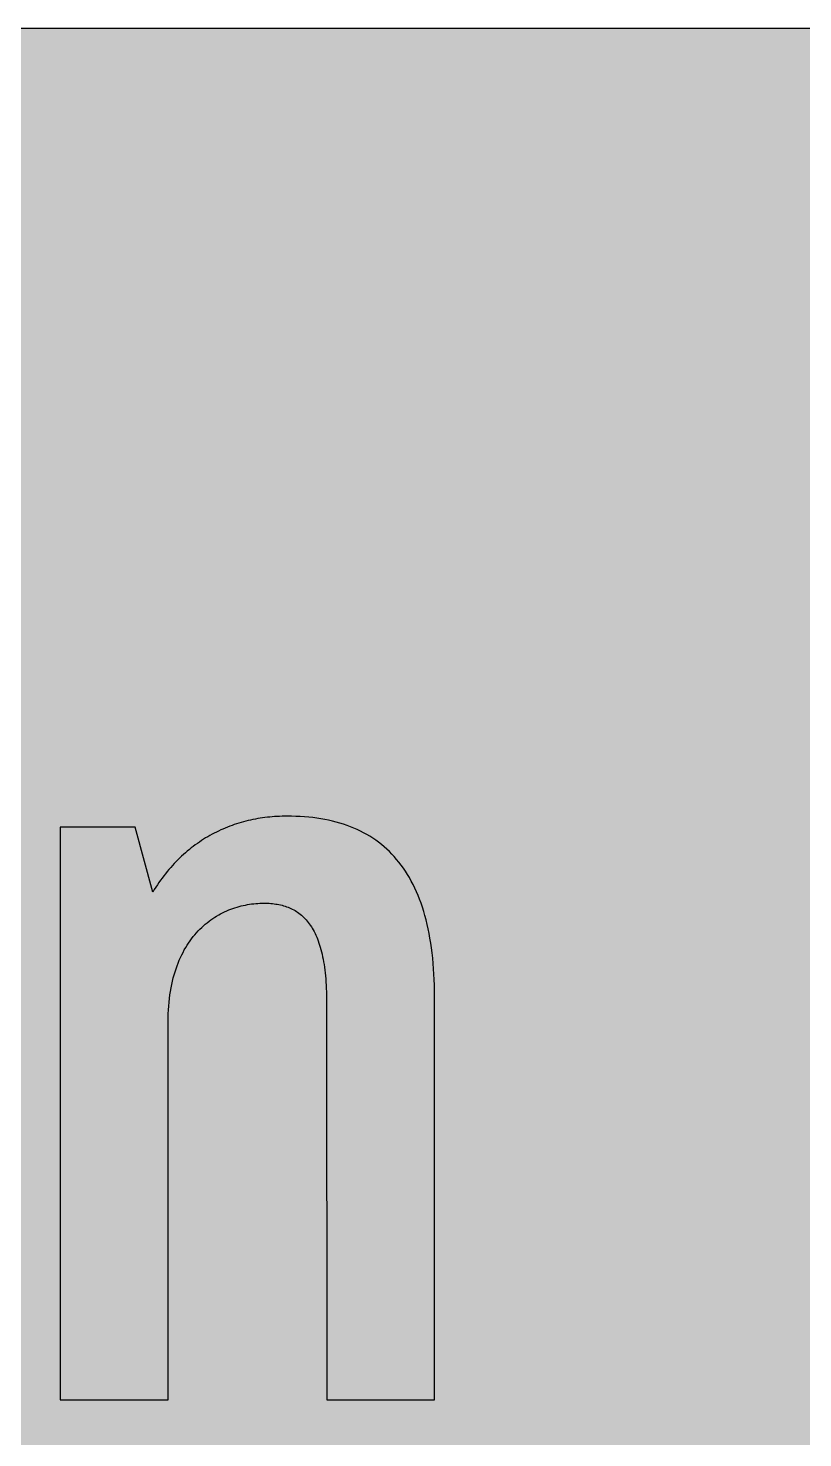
# Model space of a CAD drawing. Header units: millimetres. Extents: x 0 to 212, y 0 to 159.
# Drawn here: x 151.98 to 179.29, y 109.13 to 158.8 of the extents above; entities that cross this region are included whole.
import ezdxf

# ---------------------------------------------------------------- set-up
doc = ezdxf.new("R2010")
doc.units = ezdxf.units.MM

msp = doc.modelspace()

# ---------------------------------------------------------------- hatches: boundary and pattern name
for color, points in [(254, [(14.1633, 0.0536), (13.9878, 0.0533), (13.8125, 0.0559), (13.6373, 0.061), (13.462, 0.0686), (13.2893, 0.0787), (13.114, 0.0914), (12.9413, 0.1041), (12.7686, 0.1219), (12.5959, 0.1397), (12.4231, 0.16), (12.2504, 0.1829), (12.0777, 0.2057), (11.9075, 0.2337), (11.7373, 0.2616), (11.5672, 0.2921), (11.397, 0.3251), (11.2268, 0.3607), (11.0592, 0.3988), (10.8915, 0.4369), (10.7239, 0.4775), (10.5562, 0.5207), (10.3886, 0.5664), (10.2235, 0.6121), (10.0584, 0.6629), (9.8933, 0.7137), (9.7307, 0.7671), (9.5682, 0.8204), (9.4056, 0.8788), (9.2431, 0.9373), (9.083, 0.9982), (8.923, 1.0617), (8.763, 1.1252), (8.6055, 1.1938), (8.4455, 1.2624), (8.2906, 1.331), (8.1331, 1.4046), (7.9781, 1.4783), (7.8232, 1.5545), (7.6708, 1.6332), (7.5184, 1.7145), (7.366, 1.7958), (7.2161, 1.8796), (7.0663, 1.966), (6.919, 2.0523), (6.7716, 2.1438), (6.6243, 2.2352), (6.4795, 2.3266), (6.3348, 2.4232), (6.19, 2.5197), (6.0477, 2.6187), (5.908, 2.7178), (5.7683, 2.8194), (5.6286, 2.9235), (5.4915, 3.0302), (5.3543, 3.1369), (5.2197, 3.2461), (5.0851, 3.3579), (4.953, 3.4722), (4.8209, 3.5865), (4.6914, 3.7033), (4.5644, 3.8202), (4.4348, 3.9395), (4.3104, 4.0615), (4.1859, 4.1859), (4.0615, 4.3104), (3.9395, 4.4348), (3.8202, 4.5618), (3.7033, 4.6914), (3.5865, 4.8209), (3.4722, 4.953), (3.3579, 5.0851), (3.2487, 5.2197), (3.1369, 5.3543), (3.0302, 5.4915), (2.9235, 5.6286), (2.8194, 5.7683), (2.7178, 5.908), (2.6187, 6.0477), (2.5197, 6.19), (2.4232, 6.3348), (2.3266, 6.477), (2.2352, 6.6243), (2.1438, 6.7691), (2.0523, 6.919), (1.966, 7.0663), (1.8796, 7.2161), (1.7958, 7.366), (1.7145, 7.5184), (1.6332, 7.6708), (1.5545, 7.8232), (1.4783, 7.9781), (1.4046, 8.1331), (1.331, 8.2906), (1.2598, 8.4455), (1.1913, 8.603), (1.1252, 8.763), (1.0592, 8.923), (0.9982, 9.083), (0.9373, 9.2431), (0.8763, 9.4056), (0.8204, 9.5682), (0.7645, 9.7307), (0.7112, 9.8933), (0.6604, 10.0584), (0.6121, 10.2235), (0.5639, 10.3911), (0.5207, 10.5562), (0.4775, 10.7239), (0.4343, 10.8915), (0.3962, 11.0592), (0.3607, 11.2268), (0.3251, 11.397), (0.2921, 11.5672), (0.2616, 11.7373), (0.2311, 11.9075), (0.2057, 12.0802), (0.1803, 12.2504), (0.1575, 12.4231), (0.1372, 12.5959), (0.1194, 12.7686), (0.1041, 12.9413), (0.0889, 13.1166), (0.0787, 13.2893), (0.0686, 13.4645), (0.061, 13.6373), (0.0559, 13.8125), (0.0508, 13.9878), (0.0508, 14.163), (0.0522, 144.6925), (0.0508, 144.8664), (0.0559, 145.0416), (0.061, 145.2169), (0.0686, 145.3896), (0.0787, 145.5649), (0.0889, 145.7376), (0.1041, 145.9128), (0.1194, 146.0856), (0.1372, 146.2583), (0.1575, 146.431), (0.1803, 146.6037), (0.2057, 146.7739), (0.2311, 146.9466), (0.2616, 147.1168), (0.2921, 147.287), (0.3251, 147.4572), (0.3607, 147.6248), (0.3962, 147.795), (0.4343, 147.9626), (0.4775, 148.1303), (0.5207, 148.2979), (0.5639, 148.463), (0.6121, 148.6281), (0.6604, 148.7932), (0.7112, 148.9583), (0.7645, 149.1234), (0.8204, 149.286), (0.8763, 149.4485), (0.9373, 149.6111), (0.9982, 149.7711), (1.0592, 149.9311), (1.1252, 150.0911), (1.1913, 150.2486), (1.2598, 150.4061), (1.331, 150.5636), (1.4046, 150.7185), (1.4783, 150.876), (1.5545, 151.0284), (1.6332, 151.1833), (1.7145, 151.3357), (1.7958, 151.4856), (1.8796, 151.638), (1.966, 151.7879), (2.0523, 151.9352), (2.1438, 152.0825), (2.2352, 152.2298), (2.3266, 152.3746), (2.4232, 152.5194), (2.5197, 152.6616), (2.6187, 152.8039), (2.7178, 152.9461), (2.8194, 153.0858), (2.9235, 153.2255), (3.0302, 153.3627), (3.1369, 153.4973), (3.2487, 153.6344), (3.3579, 153.7665), (3.4722, 153.8986), (3.5865, 154.0307), (3.7033, 154.1602), (3.8202, 154.2898), (3.9395, 154.4168), (4.0615, 154.5438), (4.1859, 154.6682), (4.3104, 154.7901), (4.4348, 154.9121), (4.5644, 155.034), (4.6914, 155.1508), (4.8209, 155.2677), (4.953, 155.382), (5.0851, 155.4937), (5.2197, 155.6055), (5.3543, 155.7147), (5.4915, 155.8239), (5.6286, 155.9281), (5.7683, 156.0322), (5.908, 156.1338), (6.0477, 156.2354), (6.19, 156.3345), (6.3348, 156.431), (6.4795, 156.525), (6.6243, 156.6189), (6.7716, 156.7104), (6.919, 156.7993), (7.0663, 156.8882), (7.2161, 156.9745), (7.366, 157.0584), (7.5184, 157.1396), (7.6708, 157.2209), (7.8232, 157.2971), (7.9781, 157.3733), (8.1331, 157.4495), (8.2906, 157.5206), (8.4455, 157.5918), (8.6055, 157.6603), (8.763, 157.7289), (8.923, 157.7924), (9.083, 157.8559), (9.2431, 157.9169), (9.4056, 157.9753), (9.5682, 158.0337), (9.7307, 158.0871), (9.8933, 158.1404), (10.0584, 158.1912), (10.2235, 158.242), (10.3886, 158.2877), (10.5562, 158.3334), (10.7239, 158.3766), (10.8915, 158.4173), (11.0592, 158.4579), (11.2268, 158.4935), (11.397, 158.529), (11.5672, 158.562), (11.7373, 158.5925), (11.9075, 158.6205), (12.0777, 158.6484), (12.2504, 158.6713), (12.4231, 158.6941), (12.5959, 158.7144), (12.7686, 158.7322), (12.9413, 158.75), (13.114, 158.7627), (13.2893, 158.7754), (13.462, 158.7856), (13.6373, 158.7932), (13.8125, 158.7983), (13.9878, 158.8008), (14.163, 158.8033), (197.6078, 158.8036), (197.7822, 158.8008), (197.9574, 158.7983), (198.1327, 158.7932), (198.3054, 158.7856), (198.4807, 158.7754), (198.6534, 158.7627), (198.8287, 158.75), (199.0014, 158.7322), (199.1741, 158.7144), (199.3468, 158.6941), (199.5195, 158.6713), (199.6897, 158.6484), (199.8624, 158.6205), (200.0326, 158.5925), (200.2028, 158.562), (200.373, 158.529), (200.5432, 158.4935), (200.7108, 158.4579), (200.8784, 158.4173), (201.0461, 158.3766), (201.2137, 158.3334), (201.3788, 158.2877), (201.5465, 158.242), (201.7116, 158.1912), (201.8767, 158.1404), (202.0392, 158.0871), (202.2018, 158.0337), (202.3643, 157.9753), (202.5269, 157.9169), (202.6869, 157.8559), (202.8469, 157.7924), (203.007, 157.7289), (203.167, 157.6603), (203.3245, 157.5918), (203.4794, 157.5206), (203.6369, 157.4495), (203.7918, 157.3733), (203.9468, 157.2971), (204.0992, 157.2209), (204.2516, 157.1396), (204.404, 157.0584), (204.5538, 156.9745), (204.7037, 156.8882), (204.8535, 156.7993), (205.0009, 156.7104), (205.1456, 156.6189), (205.293, 156.525), (205.4352, 156.431), (205.58, 156.3345), (205.7222, 156.2354), (205.8619, 156.1338), (206.0016, 156.0322), (206.1413, 155.9281), (206.2785, 155.8239), (206.4156, 155.7147), (206.5503, 155.6055), (206.6849, 155.4937), (206.817, 155.382), (206.949, 155.2677), (207.0786, 155.1508), (207.2081, 155.034), (207.3351, 154.9121), (207.4596, 154.7901), (207.584, 154.6682), (207.7085, 154.5438), (207.8304, 154.4168), (207.9498, 154.2898), (208.0666, 154.1602), (208.1835, 154.0307), (208.2978, 153.8986), (208.4121, 153.7665), (208.5238, 153.6344), (208.6331, 153.4973), (208.7397, 153.3627), (208.8464, 153.2255), (208.9506, 153.0858), (209.0522, 152.9461), (209.1512, 152.8039), (209.2503, 152.6616), (209.3468, 152.5194), (209.4433, 152.3746), (209.5348, 152.2298), (209.6262, 152.0825), (209.7176, 151.9352), (209.804, 151.7879), (209.8904, 151.638), (209.9742, 151.4856), (210.0555, 151.3357), (210.1367, 151.1833), (210.2155, 151.0284), (210.2917, 150.876), (210.3653, 150.7185), (210.439, 150.5636), (210.5076, 150.4061), (210.5762, 150.2486), (210.6447, 150.0911), (210.7082, 149.9311), (210.7717, 149.7711), (210.8327, 149.6111), (210.8911, 149.4485), (210.9495, 149.286), (211.0029, 149.1234), (211.0562, 148.9583), (211.107, 148.7932), (211.1578, 148.6281), (211.2035, 148.463), (211.2493, 148.2979), (211.2924, 148.1303), (211.3331, 147.9626), (211.3712, 147.795), (211.4093, 147.6248), (211.4448, 147.4572), (211.4779, 147.287), (211.5083, 147.1168), (211.5363, 146.9466), (211.5642, 146.7739), (211.5871, 146.6037), (211.6099, 146.431), (211.6303, 146.2583), (211.648, 146.0856), (211.6658, 145.9128), (211.6785, 145.7376), (211.6912, 145.5649), (211.7014, 145.3896), (211.709, 145.2169), (211.7141, 145.0416), (211.7166, 144.8664), (211.7166, 144.6911), (211.7189, 14.1647), (211.7166, 13.9878), (211.7141, 13.8125), (211.709, 13.6373), (211.7014, 13.4645), (211.6912, 13.2893), (211.6785, 13.1166), (211.6658, 12.9413), (211.648, 12.7686), (211.6303, 12.5959), (211.6099, 12.4231), (211.5871, 12.2504), (211.5642, 12.0802), (211.5363, 11.9075), (211.5083, 11.7373), (211.4779, 11.5672), (211.4448, 11.397), (211.4093, 11.2268), (211.3712, 11.0592), (211.3331, 10.8915), (211.2924, 10.7239), (211.2493, 10.5562), (211.2035, 10.3911), (211.1578, 10.2235), (211.107, 10.0584), (211.0562, 9.8933), (211.0029, 9.7307), (210.9495, 9.5682), (210.8911, 9.4056), (210.8327, 9.2431), (210.7717, 9.083), (210.7082, 8.923), (210.6447, 8.763), (210.5762, 8.603), (210.5076, 8.4455), (210.439, 8.2906), (210.3653, 8.1331), (210.2917, 7.9781), (210.2155, 7.8232), (210.1367, 7.6708), (210.0555, 7.5184), (209.9742, 7.366), (209.8904, 7.2161), (209.804, 7.0663), (209.7176, 6.919), (209.6262, 6.7691), (209.5348, 6.6243), (209.4433, 6.477), (209.3468, 6.3348), (209.2503, 6.19), (209.1512, 6.0477), (209.0522, 5.908), (208.9506, 5.7683), (208.8464, 5.6286), (208.7397, 5.4915), (208.6331, 5.3543), (208.5238, 5.2197), (208.4121, 5.0851), (208.2978, 4.953), (208.1835, 4.8209), (208.0666, 4.6914), (207.9498, 4.5618), (207.8304, 4.4348), (207.7085, 4.3104), (207.584, 4.1859), (207.4596, 4.0615), (207.3351, 3.9395), (207.2081, 3.8202), (207.0786, 3.7033), (206.949, 3.5865), (206.817, 3.4722), (206.6849, 3.3579), (206.5503, 3.2461), (206.4156, 3.1369), (206.2785, 3.0302), (206.1413, 2.9235), (206.0016, 2.8194), (205.8619, 2.7178), (205.7222, 2.6187), (205.58, 2.5197), (205.4352, 2.4232), (205.293, 2.3266), (205.1456, 2.2352), (205.0009, 2.1438), (204.8535, 2.0523), (204.7037, 1.966), (204.5538, 1.8796), (204.404, 1.7958), (204.2516, 1.7145), (204.0992, 1.6332), (203.9468, 1.5545), (203.7918, 1.4783), (203.6369, 1.4046), (203.4794, 1.331), (203.3245, 1.2624), (203.167, 1.1938), (203.007, 1.1252), (202.8469, 1.0617), (202.6869, 0.9982), (202.5269, 0.9373), (202.3643, 0.8788), (202.2018, 0.8204), (202.0392, 0.7671), (201.8767, 0.7137), (201.7116, 0.6629), (201.5465, 0.6121), (201.3788, 0.5664), (201.2137, 0.5207), (201.0461, 0.4775), (200.8784, 0.4369), (200.7108, 0.3988), (200.5432, 0.3607), (200.373, 0.3251), (200.2028, 0.2921), (200.0326, 0.2616), (199.8624, 0.2337), (199.6897, 0.2057), (199.5195, 0.1829), (199.3468, 0.16), (199.1741, 0.1397), (199.0014, 0.1219), (198.8287, 0.1041), (198.6534, 0.0914), (198.4807, 0.0787), (198.3054, 0.0686), (198.1327, 0.061), (197.9574, 0.0559), (197.7822, 0.0533), (197.6069, 0.0533)]), (59, [(166.3058, 110.4731), (166.3058, 124.6748), (166.304, 124.8791), (166.2989, 125.0798), (166.2938, 125.2804), (166.2836, 125.4735), (166.2709, 125.664), (166.2557, 125.8519), (166.2405, 126.0373), (166.2201, 126.2177), (166.1973, 126.3929), (166.1719, 126.5682), (166.1439, 126.7384), (166.1135, 126.9035), (166.0804, 127.066), (166.0449, 127.2261), (166.0068, 127.381), (165.9661, 127.5334), (165.923, 127.6833), (165.8772, 127.828), (165.829, 127.9703), (165.7782, 128.11), (165.7248, 128.2446), (165.669, 128.3767), (165.6105, 128.5062), (165.5496, 128.6307), (165.4861, 128.7526), (165.42, 128.872), (165.3515, 128.9863), (165.2803, 129.098), (165.2067, 129.2073), (165.1305, 129.3139), (165.0517, 129.4155), (164.9705, 129.5146), (164.8866, 129.6111), (164.8003, 129.7026), (164.7139, 129.7915), (164.6225, 129.8778), (164.5285, 129.9616), (164.432, 130.0404), (164.3355, 130.1166), (164.2339, 130.1902), (164.1297, 130.2614), (164.0256, 130.3274), (163.9164, 130.3909), (163.8071, 130.4519), (163.6954, 130.5103), (163.5785, 130.5636), (163.4617, 130.617), (163.3423, 130.6652), (163.2204, 130.7109), (163.0959, 130.7541), (162.9689, 130.7922), (162.8394, 130.8303), (162.7073, 130.8633), (162.5727, 130.8938), (162.4355, 130.9218), (162.2984, 130.9446), (162.1561, 130.9675), (162.0139, 130.9853), (161.8691, 131.0005), (161.7193, 131.0132), (161.5694, 131.0234), (161.417, 131.031), (161.2621, 131.0361), (161.1046, 131.0361), (161.0182, 131.0361), (160.9319, 131.0361), (160.8455, 131.031), (160.7566, 131.0284), (160.6702, 131.0234), (160.5839, 131.0157), (160.5001, 131.0081), (160.4137, 130.998), (160.3273, 130.9878), (160.2435, 130.9776), (160.1572, 130.9649), (160.0733, 130.9497), (159.9895, 130.9345), (159.9057, 130.9192), (159.8219, 130.8989), (159.7381, 130.8811), (159.6542, 130.8608), (159.573, 130.8379), (159.4917, 130.8151), (159.4079, 130.7922), (159.3266, 130.7668), (159.2453, 130.7389), (159.1666, 130.7109), (159.0853, 130.6805), (159.0065, 130.65), (158.9278, 130.6195), (158.8491, 130.5839), (158.7703, 130.5509), (158.6916, 130.5128), (158.6154, 130.4773), (158.5392, 130.4366), (158.463, 130.3985), (158.3868, 130.3553), (158.3106, 130.3122), (158.2369, 130.269), (158.1633, 130.2233), (158.0896, 130.175), (158.0159, 130.1267), (157.9448, 130.0759), (157.8737, 130.0251), (157.8026, 129.9743), (157.7315, 129.9185), (157.6629, 129.8626), (157.5918, 129.8067), (157.5257, 129.7483), (157.4571, 129.6873), (157.3911, 129.6264), (157.3251, 129.5654), (157.259, 129.4994), (157.193, 129.4359), (157.1295, 129.3673), (157.066, 129.2987), (157.005, 129.2301), (156.9415, 129.1565), (156.8806, 129.0853), (156.8221, 129.0091), (156.7612, 128.9329), (156.7028, 128.8567), (156.6469, 128.778), (156.5885, 128.6967), (156.5351, 128.6154), (156.4792, 128.5316), (156.4259, 128.4478), (156.3726, 128.3589), (155.7514, 130.6516), (153.1126, 130.6516), (153.1126, 110.4731), (156.9159, 110.4731), (156.9159, 123.782), (156.9161, 123.9266), (156.9212, 124.0688), (156.9263, 124.2085), (156.9364, 124.3457), (156.9466, 124.4803), (156.9618, 124.6099), (156.9796, 124.7394), (156.9974, 124.8639), (157.0203, 124.9858), (157.0431, 125.1052), (157.0685, 125.222), (157.0965, 125.3363), (157.1269, 125.4455), (157.16, 125.5547), (157.193, 125.6589), (157.2285, 125.763), (157.2666, 125.8621), (157.3073, 125.9586), (157.3505, 126.0551), (157.3936, 126.1466), (157.4394, 126.2355), (157.4851, 126.3218), (157.5333, 126.4082), (157.5841, 126.4895), (157.6349, 126.5682), (157.6883, 126.6444), (157.7442, 126.7206), (157.8, 126.7917), (157.8559, 126.8603), (157.9143, 126.9289), (157.9753, 126.9924), (158.0363, 127.0559), (158.0972, 127.1168), (158.1607, 127.1753), (158.2242, 127.2311), (158.2903, 127.2845), (158.3563, 127.3353), (158.4223, 127.3835), (158.4884, 127.4318), (158.557, 127.475), (158.6255, 127.5182), (158.6967, 127.5588), (158.7652, 127.5969), (158.8364, 127.635), (158.9075, 127.668), (158.9811, 127.701), (159.0523, 127.7315), (159.1259, 127.7595), (159.197, 127.7874), (159.2707, 127.8103), (159.3444, 127.8331), (159.418, 127.856), (159.4917, 127.8738), (159.5653, 127.8915), (159.639, 127.9068), (159.7101, 127.922), (159.7838, 127.9347), (159.8574, 127.9449), (159.9311, 127.9525), (160.0022, 127.9601), (160.0759, 127.9652), (160.147, 127.9703), (160.2207, 127.9728), (160.2918, 127.9728), (160.3527, 127.9728), (160.4137, 127.9703), (160.4721, 127.9677), (160.5331, 127.9627), (160.5915, 127.9576), (160.6499, 127.9525), (160.7083, 127.9423), (160.7642, 127.9347), (160.8201, 127.9246), (160.876, 127.9119), (160.9293, 127.8992), (160.9852, 127.8839), (161.0385, 127.8661), (161.0893, 127.8484), (161.1427, 127.8306), (161.1935, 127.8077), (161.2417, 127.7874), (161.2925, 127.762), (161.3408, 127.7366), (161.3891, 127.7087), (161.4348, 127.6807), (161.4805, 127.6502), (161.5262, 127.6172), (161.5694, 127.5842), (161.6126, 127.5486), (161.6558, 127.5105), (161.6964, 127.4699), (161.737, 127.4293), (161.7777, 127.3861), (161.8158, 127.3404), (161.8539, 127.2946), (161.892, 127.2438), (161.9275, 127.193), (161.9631, 127.1397), (161.9961, 127.0864), (162.0291, 127.0279), (162.0596, 126.9695), (162.0926, 126.9086), (162.1206, 126.8451), (162.1511, 126.779), (162.179, 126.7104), (162.2044, 126.6393), (162.2298, 126.5682), (162.2552, 126.492), (162.2781, 126.4158), (162.3009, 126.3371), (162.3212, 126.2558), (162.3416, 126.172), (162.3619, 126.0856), (162.3797, 125.9967), (162.3949, 125.9053), (162.4127, 125.8113), (162.4254, 125.7148), (162.4381, 125.6157), (162.4508, 125.5141), (162.4609, 125.41), (162.4711, 125.3033), (162.4787, 125.1941), (162.4863, 125.0823), (162.4914, 124.9655), (162.4965, 124.8486), (162.499, 124.7292), (162.5016, 124.6048), (162.5016, 124.4803), (162.5039, 110.4731)])]:
    msp.add_hatch(color=color).paths.add_polyline_path(points)
h = msp.add_hatch(color=59)
h.paths.add_polyline_path([(14.1633, 3.5814), (13.8887, 3.5839), (13.6169, 3.5941), (13.3477, 3.6119), (13.081, 3.6347), (12.8143, 3.6652), (12.5501, 3.7008), (12.2885, 3.7465), (12.0294, 3.7948), (11.7729, 3.8506), (11.5164, 3.9141), (11.2649, 3.9827), (11.016, 4.0564), (10.7671, 4.1351), (10.5232, 4.2215), (10.2819, 4.3129), (10.0432, 4.412), (9.8069, 4.5161), (9.5733, 4.6228), (9.3447, 4.7371), (9.1186, 4.8565), (8.8951, 4.9809), (8.6741, 5.113), (8.4582, 5.2476), (8.2448, 5.3873), (8.0366, 5.5321), (7.8308, 5.682), (7.6276, 5.8369), (7.4295, 5.9969), (7.2365, 6.1595), (7.046, 6.3297), (6.8605, 6.5024), (6.6777, 6.6802), (6.5024, 6.8605), (6.3271, 7.046), (6.1595, 7.2365), (5.9969, 7.432), (5.8369, 7.6302), (5.682, 7.8308), (5.5321, 8.0366), (5.3873, 8.2448), (5.2451, 8.4582), (5.1105, 8.6741), (4.9809, 8.8951), (4.8565, 9.1186), (4.7371, 9.3447), (4.6228, 9.5758), (4.5136, 9.8069), (4.4094, 10.0432), (4.3129, 10.2819), (4.2215, 10.5232), (4.1351, 10.7696), (4.0538, 11.016), (3.9802, 11.2649), (3.9116, 11.5189), (3.8506, 11.7729), (3.7948, 12.0294), (3.744, 12.2911), (3.7008, 12.5527), (3.6627, 12.8143), (3.6322, 13.081), (3.6093, 13.3502), (3.5916, 13.6195), (3.5814, 13.8913), (3.5789, 14.163), (3.58, 144.6925), (3.5814, 144.9654), (3.5916, 145.2347), (3.6093, 145.5064), (3.6322, 145.7731), (3.6627, 146.0398), (3.7008, 146.304), (3.744, 146.5656), (3.7948, 146.8247), (3.8506, 147.0812), (3.9116, 147.3352), (3.9802, 147.5892), (4.0538, 147.8382), (4.1351, 148.0845), (4.2215, 148.3309), (4.3129, 148.5722), (4.4094, 148.811), (4.5136, 149.0472), (4.6228, 149.2783), (4.7371, 149.5095), (4.8565, 149.7355), (4.9809, 149.9591), (5.1105, 150.1775), (5.2451, 150.3959), (5.3873, 150.6093), (5.5321, 150.8176), (5.682, 151.0233), (5.8369, 151.224), (5.9969, 151.4221), (6.1595, 151.6177), (6.3271, 151.8056), (6.5024, 151.9936), (6.6777, 152.1739), (6.8605, 152.3517), (7.046, 152.5245), (7.2365, 152.6946), (7.4295, 152.8572), (7.6276, 153.0172), (7.8308, 153.1722), (8.0366, 153.322), (8.2448, 153.4668), (8.4582, 153.6065), (8.6741, 153.7411), (8.8951, 153.8732), (9.1186, 153.9977), (9.3447, 154.117), (9.5733, 154.2313), (9.8069, 154.3406), (10.0432, 154.4422), (10.2819, 154.5412), (10.5232, 154.6327), (10.7671, 154.719), (11.016, 154.7978), (11.2649, 154.874), (11.5164, 154.9425), (11.7729, 155.0035), (12.0294, 155.0594), (12.2885, 155.1102), (12.5501, 155.1534), (12.8143, 155.1889), (13.081, 155.2194), (13.3477, 155.2448), (13.6169, 155.26), (13.8887, 155.2702), (14.163, 155.2753), (197.6078, 155.2758), (197.8787, 155.2702), (198.1505, 155.26), (198.4197, 155.2448), (198.689, 155.2194), (198.9557, 155.1889), (199.2173, 155.1534), (199.4789, 155.1102), (199.7405, 155.0594), (199.9971, 155.0035), (200.2511, 154.9425), (200.5051, 154.874), (200.754, 154.7978), (201.0004, 154.719), (201.2467, 154.6327), (201.488, 154.5412), (201.7268, 154.4422), (201.963, 154.3406), (202.1942, 154.2313), (202.4253, 154.117), (202.6514, 153.9977), (202.8749, 153.8732), (203.0959, 153.7411), (203.3118, 153.6065), (203.5251, 153.4668), (203.7334, 153.322), (203.9391, 153.1722), (204.1398, 153.0172), (204.3379, 152.8572), (204.5335, 152.6946), (204.724, 152.5245), (204.9094, 152.3517), (205.0898, 152.1739), (205.2676, 151.9936), (205.4403, 151.8056), (205.6105, 151.6177), (205.773, 151.4221), (205.933, 151.224), (206.088, 151.0233), (206.2378, 150.8176), (206.3826, 150.6093), (206.5223, 150.3959), (206.6569, 150.1775), (206.789, 149.9591), (206.9135, 149.7355), (207.0329, 149.5095), (207.1472, 149.2783), (207.2538, 149.0472), (207.358, 148.811), (207.457, 148.5722), (207.5485, 148.3309), (207.6348, 148.0845), (207.7136, 147.8382), (207.7872, 147.5892), (207.8558, 147.3352), (207.9193, 147.0812), (207.9752, 146.8247), (208.0235, 146.5656), (208.0692, 146.304), (208.1047, 146.0398), (208.1352, 145.7731), (208.1581, 145.5064), (208.1759, 145.2347), (208.186, 144.9654), (208.1911, 144.6911), (208.1911, 14.1647), (208.186, 13.8913), (208.1759, 13.6195), (208.1581, 13.3502), (208.1352, 13.081), (208.1047, 12.8143), (208.0692, 12.5527), (208.0235, 12.2911), (207.9752, 12.0294), (207.9193, 11.7729), (207.8558, 11.5189), (207.7872, 11.2649), (207.7136, 11.016), (207.6348, 10.7696), (207.5485, 10.5232), (207.457, 10.2819), (207.358, 10.0432), (207.2538, 9.8069), (207.1472, 9.5758), (207.0329, 9.3447), (206.9135, 9.1186), (206.789, 8.8951), (206.6569, 8.6741), (206.5223, 8.4582), (206.3826, 8.2448), (206.2378, 8.0366), (206.088, 7.8308), (205.933, 7.6302), (205.773, 7.432), (205.6105, 7.2365), (205.4403, 7.046), (205.2676, 6.8605), (205.0898, 6.6802), (204.9094, 6.5024), (204.724, 6.3297), (204.5335, 6.1595), (204.3379, 5.9969), (204.1398, 5.8369), (203.9391, 5.682), (203.7334, 5.5321), (203.5251, 5.3873), (203.3118, 5.2476), (203.0959, 5.113), (202.8749, 4.9809), (202.6514, 4.8565), (202.4253, 4.7371), (202.1942, 4.6228), (201.963, 4.5161), (201.7268, 4.412), (201.488, 4.3129), (201.2467, 4.2215), (201.0004, 4.1351), (200.754, 4.0564), (200.5051, 3.9827), (200.2511, 3.9141), (199.9971, 3.8506), (199.7405, 3.7948), (199.4789, 3.7465), (199.2173, 3.7008), (198.9557, 3.6652), (198.689, 3.6347), (198.4197, 3.6119), (198.1505, 3.5941), (197.8787, 3.5839), (197.6069, 3.5789)])
h.paths.add_polyline_path([(14.1633, 8.8731), (14.0259, 8.8748), (13.8887, 8.8798), (13.7541, 8.8875), (13.622, 8.9002), (13.4874, 8.9154), (13.3553, 8.9332), (13.2258, 8.9535), (13.0962, 8.9789), (12.9667, 9.0068), (12.8397, 9.0373), (12.7127, 9.0729), (12.5882, 9.1084), (12.4663, 9.1491), (12.3419, 9.1923), (12.2225, 9.238), (12.1031, 9.2888), (11.9837, 9.3396), (11.8694, 9.3929), (11.7526, 9.4513), (11.6408, 9.5098), (11.5291, 9.5733), (11.4198, 9.6368), (11.3106, 9.7053), (11.2039, 9.7765), (11.0998, 9.8476), (10.9957, 9.9238), (10.8966, 10), (10.7975, 10.0787), (10.6985, 10.1625), (10.6045, 10.2464), (10.5105, 10.3327), (10.4216, 10.4216), (10.3327, 10.5131), (10.2464, 10.6045), (10.16, 10.701), (10.0787, 10.7975), (10, 10.8966), (9.9212, 10.9982), (9.8476, 11.0998), (9.7739, 11.2039), (9.7053, 11.3106), (9.6368, 11.4198), (9.5707, 11.5291), (9.5098, 11.6408), (9.4488, 11.7551), (9.3929, 11.8694), (9.337, 11.9863), (9.2862, 12.1031), (9.238, 12.2225), (9.1923, 12.3444), (9.1491, 12.4663), (9.1084, 12.5908), (9.0703, 12.7152), (9.0373, 12.8397), (9.0068, 12.9692), (8.9789, 13.0962), (8.9535, 13.2258), (8.9306, 13.3579), (8.9129, 13.4899), (8.8976, 13.622), (8.8849, 13.7566), (8.8773, 13.8913), (8.8722, 14.0259), (8.8697, 14.163), (8.8717, 144.6925), (8.8722, 144.8283), (8.8773, 144.9629), (8.8849, 145.0975), (8.8976, 145.2321), (8.9129, 145.3642), (8.9306, 145.4963), (8.9535, 145.6284), (8.9789, 145.7579), (9.0068, 145.8849), (9.0373, 146.0144), (9.0703, 146.1389), (9.1084, 146.2634), (9.1491, 146.3878), (9.1923, 146.5097), (9.238, 146.6317), (9.2862, 146.751), (9.337, 146.8679), (9.3929, 146.9847), (9.4488, 147.099), (9.5098, 147.2133), (9.5707, 147.3251), (9.6368, 147.4343), (9.7053, 147.5435), (9.7739, 147.6502), (9.8476, 147.7543), (9.9212, 147.8559), (10, 147.9575), (10.0787, 148.0566), (10.16, 148.1531), (10.2464, 148.2496), (10.3327, 148.3411), (10.4216, 148.4325), (10.5105, 148.5214), (10.6045, 148.6078), (10.6985, 148.6916), (10.7975, 148.7754), (10.8966, 148.8542), (10.9957, 148.9304), (11.0998, 149.0066), (11.2039, 149.0777), (11.3106, 149.1488), (11.4198, 149.2174), (11.5291, 149.2809), (11.6408, 149.3444), (11.7526, 149.4028), (11.8694, 149.4612), (11.9837, 149.5146), (12.1031, 149.5679), (12.2225, 149.6162), (12.3419, 149.6619), (12.4663, 149.7051), (12.5882, 149.7457), (12.7127, 149.7813), (12.8397, 149.8168), (12.9667, 149.8473), (13.0962, 149.8752), (13.2258, 149.9006), (13.3553, 149.921), (13.4874, 149.9413), (13.622, 149.9565), (13.7541, 149.9667), (13.8887, 149.9768), (14.0259, 149.9819), (14.163, 149.9819), (197.6078, 149.9842), (197.7441, 149.9819), (197.8787, 149.9768), (198.0133, 149.9667), (198.1479, 149.9565), (198.28, 149.9413), (198.4121, 149.921), (198.5442, 149.9006), (198.6737, 149.8752), (198.8007, 149.8473), (198.9303, 149.8168), (199.0547, 149.7813), (199.1792, 149.7457), (199.3036, 149.7051), (199.4256, 149.6619), (199.5475, 149.6162), (199.6669, 149.5679), (199.7837, 149.5146), (199.9005, 149.4612), (200.0148, 149.4028), (200.1291, 149.3444), (200.2409, 149.2809), (200.3501, 149.2174), (200.4593, 149.1488), (200.566, 149.0777), (200.6702, 149.0066), (200.7718, 148.9304), (200.8734, 148.8542), (200.9724, 148.7754), (201.0689, 148.6916), (201.1655, 148.6078), (201.2569, 148.5214), (201.3483, 148.4325), (201.4372, 148.3411), (201.5236, 148.2496), (201.6074, 148.1531), (201.6912, 148.0566), (201.77, 147.9575), (201.8462, 147.8559), (201.9224, 147.7543), (201.9935, 147.6502), (202.0646, 147.5435), (202.1332, 147.4343), (202.1967, 147.3251), (202.2602, 147.2133), (202.3186, 147.099), (202.377, 146.9847), (202.4304, 146.8679), (202.4812, 146.751), (202.532, 146.6317), (202.5777, 146.5097), (202.6209, 146.3878), (202.6615, 146.2634), (202.6971, 146.1389), (202.7326, 146.0144), (202.7631, 145.8849), (202.7911, 145.7579), (202.8165, 145.6284), (202.8368, 145.4963), (202.8546, 145.3642), (202.8698, 145.2321), (202.8825, 145.0975), (202.8901, 144.9629), (202.8952, 144.8283), (202.8977, 144.6911), (202.8994, 14.1647), (202.8952, 14.0259), (202.8901, 13.8913), (202.8825, 13.7566), (202.8698, 13.622), (202.8546, 13.4899), (202.8368, 13.3579), (202.8165, 13.2258), (202.7911, 13.0962), (202.7631, 12.9692), (202.7326, 12.8397), (202.6971, 12.7152), (202.6615, 12.5908), (202.6209, 12.4663), (202.5777, 12.3444), (202.532, 12.2225), (202.4812, 12.1031), (202.4304, 11.9863), (202.377, 11.8694), (202.3186, 11.7551), (202.2602, 11.6408), (202.1967, 11.5291), (202.1332, 11.4198), (202.0646, 11.3106), (201.9935, 11.2039), (201.9224, 11.0998), (201.8462, 10.9982), (201.77, 10.8966), (201.6912, 10.7975), (201.6074, 10.701), (201.5236, 10.6045), (201.4372, 10.5131), (201.3483, 10.4216), (201.2569, 10.3327), (201.1655, 10.2464), (201.0689, 10.1625), (200.9724, 10.0787), (200.8734, 10), (200.7718, 9.9238), (200.6702, 9.8476), (200.566, 9.7765), (200.4593, 9.7053), (200.3501, 9.6368), (200.2409, 9.5733), (200.1291, 9.5098), (200.0148, 9.4513), (199.9005, 9.3929), (199.7837, 9.3396), (199.6669, 9.2888), (199.5475, 9.238), (199.4256, 9.1923), (199.3036, 9.1491), (199.1792, 9.1084), (199.0547, 9.0729), (198.9303, 9.0373), (198.8007, 9.0068), (198.6737, 8.9789), (198.5442, 8.9535), (198.4121, 8.9332), (198.28, 8.9154), (198.1479, 8.9002), (198.0133, 8.8875), (197.8787, 8.8798), (197.7441, 8.8748), (197.6069, 8.8722)], flags=16)
h = msp.add_hatch(color=59)
h.paths.add_polyline_path([(169.5662, 130.6516), (169.5662, 127.5468), (171.8952, 127.5468), (171.8952, 110.4731), (175.6971, 110.4731), (175.6971, 130.6516)])
edge = h.paths.add_edge_path(flags=16)
edge.add_line((171.1565, 137.0154), (171.1554, 136.9441))
edge.add_line((171.1554, 136.9441), (171.1579, 136.873))
edge.add_line((171.1579, 136.873), (171.163, 136.8044))
edge.add_line((171.163, 136.8044), (171.1681, 136.7358))
edge.add_line((171.1681, 136.7358), (171.1757, 136.6672))
edge.add_line((171.1757, 136.6672), (171.1833, 136.5987))
edge.add_line((171.1833, 136.5987), (171.1935, 136.5326))
edge.add_line((171.1935, 136.5326), (171.2062, 136.4666))
edge.add_line((171.2062, 136.4666), (171.2189, 136.4005))
edge.add_line((171.2189, 136.4005), (171.2341, 136.337))
edge.add_line((171.2341, 136.337), (171.2519, 136.271))
edge.add_line((171.2519, 136.271), (171.2697, 136.2075))
edge.add_line((171.2697, 136.2075), (171.2874, 136.1465))
edge.add_line((171.2874, 136.1465), (171.3103, 136.0856))
edge.add_line((171.3103, 136.0856), (171.3306, 136.0246))
edge.add_line((171.3306, 136.0246), (171.356, 135.9637))
edge.add_line((171.356, 135.9637), (171.3789, 135.9052))
edge.add_line((171.3789, 135.9052), (171.4068, 135.8468))
edge.add_line((171.4068, 135.8468), (171.4348, 135.7884))
edge.add_line((171.4348, 135.7884), (171.4627, 135.7325))
edge.add_line((171.4627, 135.7325), (171.4932, 135.6766))
edge.add_line((171.4932, 135.6766), (171.5237, 135.6208))
edge.add_line((171.5237, 135.6208), (171.5567, 135.5674))
edge.add_line((171.5567, 135.5674), (171.5922, 135.5141))
edge.add_line((171.5922, 135.5141), (171.6253, 135.4633))
edge.add_line((171.6253, 135.4633), (171.6634, 135.4099))
edge.add_line((171.6634, 135.4099), (171.7015, 135.3617))
edge.add_line((171.7015, 135.3617), (171.7396, 135.3134))
edge.add_line((171.7396, 135.3134), (171.7802, 135.2652))
edge.add_line((171.7802, 135.2652), (171.8208, 135.2169))
edge.add_line((171.8208, 135.2169), (171.864, 135.1712))
edge.add_line((171.864, 135.1712), (171.9072, 135.128))
edge.add_line((171.9072, 135.128), (171.9529, 135.0848))
edge.add_line((171.9529, 135.0848), (171.9986, 135.0416))
edge.add_line((171.9986, 135.0416), (172.0444, 135.001))
edge.add_line((172.0444, 135.001), (172.0926, 134.9604))
edge.add_line((172.0926, 134.9604), (172.1409, 134.9197))
edge.add_line((172.1409, 134.9197), (172.1917, 134.8842))
edge.add_line((172.1917, 134.8842), (172.2425, 134.8461))
edge.add_line((172.2425, 134.8461), (172.2933, 134.8105))
edge.add_line((172.2933, 134.8105), (172.3466, 134.7775))
edge.add_line((172.3466, 134.7775), (172.4, 134.7445))
edge.add_line((172.4, 134.7445), (172.4558, 134.7114))
edge.add_line((172.4558, 134.7114), (172.5117, 134.6835))
edge.add_line((172.5117, 134.6835), (172.5676, 134.653))
edge.add_line((172.5676, 134.653), (172.626, 134.6251))
edge.add_line((172.626, 134.6251), (172.6844, 134.5997))
edge.add_line((172.6844, 134.5997), (172.7429, 134.5743))
edge.add_line((172.7429, 134.5743), (172.8038, 134.5514))
edge.add_line((172.8038, 134.5514), (172.8648, 134.5286))
edge.add_line((172.8648, 134.5286), (172.9257, 134.5082))
edge.add_line((172.9257, 134.5082), (172.9892, 134.4879))
edge.add_line((172.9892, 134.4879), (173.0527, 134.4701))
edge.add_line((173.0527, 134.4701), (173.1162, 134.4549))
edge.add_line((173.1162, 134.4549), (173.1797, 134.4397))
edge.add_line((173.1797, 134.4397), (173.2458, 134.427))
edge.add_line((173.2458, 134.427), (173.3118, 134.4143))
edge.add_line((173.3118, 134.4143), (173.3804, 134.4041))
edge.add_line((173.3804, 134.4041), (173.4464, 134.3965))
edge.add_line((173.4464, 134.3965), (173.515, 134.3889))
edge.add_line((173.515, 134.3889), (173.5836, 134.3812))
edge.add_line((173.5836, 134.3812), (173.6522, 134.3787))
edge.add_line((173.6522, 134.3787), (173.7233, 134.3762))
edge.add_line((173.7233, 134.3762), (173.7944, 134.3762))
edge.add_line((173.7944, 134.3762), (173.8655, 134.3762))
edge.add_line((173.8655, 134.3762), (173.9341, 134.3787))
edge.add_line((173.9341, 134.3787), (174.0052, 134.3812))
edge.add_line((174.0052, 134.3812), (174.0738, 134.3889))
edge.add_line((174.0738, 134.3889), (174.1424, 134.3965))
edge.add_line((174.1424, 134.3965), (174.2084, 134.4041))
edge.add_line((174.2084, 134.4041), (174.277, 134.4143))
edge.add_line((174.277, 134.4143), (174.3431, 134.427))
edge.add_line((174.3431, 134.427), (174.4066, 134.4397))
edge.add_line((174.4066, 134.4397), (174.4726, 134.4549))
edge.add_line((174.4726, 134.4549), (174.5361, 134.4701))
edge.add_line((174.5361, 134.4701), (174.5996, 134.4879))
edge.add_line((174.5996, 134.4879), (174.6631, 134.5082))
edge.add_line((174.6631, 134.5082), (174.7241, 134.5286))
edge.add_line((174.7241, 134.5286), (174.785, 134.5514))
edge.add_line((174.785, 134.5514), (174.846, 134.5743))
edge.add_line((174.846, 134.5743), (174.9044, 134.5997))
edge.add_line((174.9044, 134.5997), (174.9628, 134.6251))
edge.add_line((174.9628, 134.6251), (175.0212, 134.653))
edge.add_line((175.0212, 134.653), (175.0771, 134.6835))
edge.add_line((175.0771, 134.6835), (175.133, 134.7114))
edge.add_line((175.133, 134.7114), (175.1889, 134.7445))
edge.add_line((175.1889, 134.7445), (175.2422, 134.7775))
edge.add_line((175.2422, 134.7775), (175.2956, 134.8105))
edge.add_line((175.2956, 134.8105), (175.3464, 134.8461))
edge.add_line((175.3464, 134.8461), (175.3972, 134.8842))
edge.add_line((175.3972, 134.8842), (175.448, 134.9197))
edge.add_line((175.448, 134.9197), (175.4962, 134.9604))
edge.add_line((175.4962, 134.9604), (175.5445, 135.001))
edge.add_line((175.5445, 135.001), (175.5902, 135.0416))
edge.add_line((175.5902, 135.0416), (175.6359, 135.0848))
edge.add_line((175.6359, 135.0848), (175.6816, 135.128))
edge.add_line((175.6816, 135.128), (175.7248, 135.1712))
edge.add_line((175.7248, 135.1712), (175.768, 135.2169))
edge.add_line((175.768, 135.2169), (175.8086, 135.2652))
edge.add_line((175.8086, 135.2652), (175.8493, 135.3134))
edge.add_line((175.8493, 135.3134), (175.8874, 135.3617))
edge.add_line((175.8874, 135.3617), (175.9255, 135.4099))
edge.add_line((175.9255, 135.4099), (175.961, 135.4633))
edge.add_line((175.961, 135.4633), (175.9966, 135.5141))
edge.add_line((175.9966, 135.5141), (176.0322, 135.5674))
edge.add_line((176.0322, 135.5674), (176.0652, 135.6208))
edge.add_line((176.0652, 135.6208), (176.0957, 135.6766))
edge.add_line((176.0957, 135.6766), (176.1261, 135.7325))
edge.add_line((176.1261, 135.7325), (176.1541, 135.7884))
edge.add_line((176.1541, 135.7884), (176.182, 135.8468))
edge.add_line((176.182, 135.8468), (176.21, 135.9052))
edge.add_line((176.21, 135.9052), (176.2328, 135.9637))
edge.add_line((176.2328, 135.9637), (176.2582, 136.0246))
edge.add_line((176.2582, 136.0246), (176.2785, 136.0856))
edge.add_line((176.2785, 136.0856), (176.2989, 136.1465))
edge.add_line((176.2989, 136.1465), (176.3192, 136.2075))
edge.add_line((176.3192, 136.2075), (176.337, 136.271))
edge.add_line((176.337, 136.271), (176.3547, 136.337))
edge.add_line((176.3547, 136.337), (176.3674, 136.4005))
edge.add_line((176.3674, 136.4005), (176.3827, 136.4666))
edge.add_line((176.3827, 136.4666), (176.3928, 136.5326))
edge.add_line((176.3928, 136.5326), (176.403, 136.5987))
edge.add_line((176.403, 136.5987), (176.4132, 136.6672))
edge.add_line((176.4132, 136.6672), (176.4208, 136.7358))
edge.add_line((176.4208, 136.7358), (176.4259, 136.8044))
edge.add_line((176.4259, 136.8044), (176.4309, 136.873))
edge.add_line((176.4309, 136.873), (176.4335, 136.9441))
edge.add_line((176.4335, 136.9441), (176.4335, 137.0152))
edge.add_line((176.4335, 137.0152), (176.4335, 137.0838))
edge.add_line((176.4335, 137.0838), (176.4309, 137.1549))
edge.add_line((176.4309, 137.1549), (176.4259, 137.2235))
edge.add_line((176.4259, 137.2235), (176.4208, 137.2921))
edge.add_line((176.4208, 137.2921), (176.4132, 137.3607))
edge.add_line((176.4132, 137.3607), (176.403, 137.4292))
edge.add_line((176.403, 137.4292), (176.3928, 137.4953))
edge.add_line((176.3928, 137.4953), (176.3827, 137.5613))
edge.add_line((176.3827, 137.5613), (176.3674, 137.6274))
edge.add_line((176.3674, 137.6274), (176.3547, 137.6934))
edge.add_line((176.3547, 137.6934), (176.337, 137.7569))
edge.add_line((176.337, 137.7569), (176.3192, 137.8204))
edge.add_line((176.3192, 137.8204), (176.2989, 137.8814))
edge.add_line((176.2989, 137.8814), (176.2785, 137.9449))
edge.add_line((176.2785, 137.9449), (176.2582, 138.0058))
edge.add_line((176.2582, 138.0058), (176.2328, 138.0642))
edge.add_line((176.2328, 138.0642), (176.21, 138.1252))
edge.add_line((176.21, 138.1252), (176.182, 138.1836))
edge.add_line((176.182, 138.1836), (176.1541, 138.2395))
edge.add_line((176.1541, 138.2395), (176.1261, 138.2954))
edge.add_line((176.1261, 138.2954), (176.0957, 138.3513))
edge.add_line((176.0957, 138.3513), (176.0652, 138.4071))
edge.add_line((176.0652, 138.4071), (176.0322, 138.4605))
edge.add_line((176.0322, 138.4605), (175.9966, 138.5138))
edge.add_line((175.9966, 138.5138), (175.961, 138.5646))
edge.add_line((175.961, 138.5646), (175.9255, 138.618))
edge.add_line((175.9255, 138.618), (175.8874, 138.6662))
edge.add_line((175.8874, 138.6662), (175.8493, 138.7145))
edge.add_line((175.8493, 138.7145), (175.8086, 138.7627))
edge.add_line((175.8086, 138.7627), (175.768, 138.811))
edge.add_line((175.768, 138.811), (175.7248, 138.8567))
edge.add_line((175.7248, 138.8567), (175.6816, 138.8999))
edge.add_line((175.6816, 138.8999), (175.6359, 138.9456))
edge.add_line((175.6359, 138.9456), (175.5902, 138.9863))
edge.add_line((175.5902, 138.9863), (175.5445, 139.0269))
edge.add_line((175.5445, 139.0269), (175.4962, 139.0675))
edge.add_line((175.4962, 139.0675), (175.448, 139.1082))
edge.add_line((175.448, 139.1082), (175.3972, 139.1437))
edge.add_line((175.3972, 139.1437), (175.3464, 139.1818))
edge.add_line((175.3464, 139.1818), (175.2956, 139.2174))
edge.add_line((175.2956, 139.2174), (175.2422, 139.2504))
edge.add_line((175.2422, 139.2504), (175.1889, 139.2834))
edge.add_line((175.1889, 139.2834), (175.133, 139.3165))
edge.add_line((175.133, 139.3165), (175.0771, 139.3444))
edge.add_line((175.0771, 139.3444), (175.0212, 139.3749))
edge.add_line((175.0212, 139.3749), (174.9628, 139.4028))
edge.add_line((174.9628, 139.4028), (174.9044, 139.4282))
edge.add_line((174.9044, 139.4282), (174.846, 139.4536))
edge.add_line((174.846, 139.4536), (174.785, 139.4765))
edge.add_line((174.785, 139.4765), (174.7241, 139.4993))
edge.add_line((174.7241, 139.4993), (174.6631, 139.5197))
edge.add_line((174.6631, 139.5197), (174.5996, 139.54))
edge.add_line((174.5996, 139.54), (174.5361, 139.5578))
edge.add_line((174.5361, 139.5578), (174.4726, 139.573))
edge.add_line((174.4726, 139.573), (174.4066, 139.5882))
edge.add_line((174.4066, 139.5882), (174.3431, 139.6009))
edge.add_line((174.3431, 139.6009), (174.277, 139.6136))
edge.add_line((174.277, 139.6136), (174.2084, 139.6238))
edge.add_line((174.2084, 139.6238), (174.1424, 139.6314))
edge.add_line((174.1424, 139.6314), (174.0738, 139.639))
edge.add_line((174.0738, 139.639), (174.0052, 139.6467))
edge.add_line((174.0052, 139.6467), (173.9341, 139.6492))
edge.add_line((173.9341, 139.6492), (173.8655, 139.6517))
edge.add_line((173.8655, 139.6517), (173.7944, 139.6517))
edge.add_line((173.7944, 139.6517), (173.7233, 139.6517))
edge.add_line((173.7233, 139.6517), (173.6522, 139.6492))
edge.add_line((173.6522, 139.6492), (173.5836, 139.6467))
edge.add_line((173.5836, 139.6467), (173.515, 139.639))
edge.add_line((173.515, 139.639), (173.4464, 139.6314))
edge.add_line((173.4464, 139.6314), (173.3804, 139.6238))
edge.add_line((173.3804, 139.6238), (173.3118, 139.6136))
edge.add_line((173.3118, 139.6136), (173.2458, 139.6009))
edge.add_line((173.2458, 139.6009), (173.1797, 139.5882))
edge.add_line((173.1797, 139.5882), (173.1162, 139.573))
edge.add_line((173.1162, 139.573), (173.0527, 139.5578))
edge.add_line((173.0527, 139.5578), (172.9892, 139.54))
edge.add_line((172.9892, 139.54), (172.9257, 139.5197))
edge.add_line((172.9257, 139.5197), (172.8648, 139.4993))
edge.add_line((172.8648, 139.4993), (172.8038, 139.4765))
edge.add_line((172.8038, 139.4765), (172.7429, 139.4536))
edge.add_line((172.7429, 139.4536), (172.6844, 139.4282))
edge.add_line((172.6844, 139.4282), (172.626, 139.4028))
edge.add_line((172.626, 139.4028), (172.5676, 139.3749))
edge.add_line((172.5676, 139.3749), (172.5117, 139.3444))
edge.add_line((172.5117, 139.3444), (172.4558, 139.3165))
edge.add_line((172.4558, 139.3165), (172.4, 139.2834))
edge.add_line((172.4, 139.2834), (172.3466, 139.2504))
edge.add_line((172.3466, 139.2504), (172.2933, 139.2174))
edge.add_line((172.2933, 139.2174), (172.2425, 139.1818))
edge.add_line((172.2425, 139.1818), (172.1917, 139.1437))
edge.add_line((172.1917, 139.1437), (172.1409, 139.1082))
edge.add_line((172.1409, 139.1082), (172.0926, 139.0675))
edge.add_line((172.0926, 139.0675), (172.0444, 139.0269))
edge.add_line((172.0444, 139.0269), (171.9986, 138.9863))
edge.add_line((171.9986, 138.9863), (171.9529, 138.9456))
edge.add_line((171.9529, 138.9456), (171.9072, 138.8999))
edge.add_line((171.9072, 138.8999), (171.864, 138.8567))
edge.add_line((171.864, 138.8567), (171.8208, 138.811))
edge.add_line((171.8208, 138.811), (171.7802, 138.7627))
edge.add_line((171.7802, 138.7627), (171.7396, 138.7145))
edge.add_line((171.7396, 138.7145), (171.7015, 138.6662))
edge.add_line((171.7015, 138.6662), (171.6634, 138.618))
edge.add_line((171.6634, 138.618), (171.6253, 138.5646))
edge.add_line((171.6253, 138.5646), (171.5922, 138.5138))
edge.add_line((171.5922, 138.5138), (171.5567, 138.4605))
edge.add_line((171.5567, 138.4605), (171.5237, 138.4071))
edge.add_line((171.5237, 138.4071), (171.4932, 138.3513))
edge.add_line((171.4932, 138.3513), (171.4627, 138.2954))
edge.add_line((171.4627, 138.2954), (171.4348, 138.2395))
edge.add_line((171.4348, 138.2395), (171.4068, 138.1836))
edge.add_line((171.4068, 138.1836), (171.3789, 138.1252))
edge.add_line((171.3789, 138.1252), (171.356, 138.0642))
edge.add_line((171.356, 138.0642), (171.3306, 138.0058))
edge.add_line((171.3306, 138.0058), (171.3103, 137.9449))
edge.add_line((171.3103, 137.9449), (171.2874, 137.8814))
edge.add_line((171.2874, 137.8814), (171.2697, 137.8204))
edge.add_line((171.2697, 137.8204), (171.2519, 137.7569))
edge.add_line((171.2519, 137.7569), (171.2341, 137.6934))
edge.add_line((171.2341, 137.6934), (171.2189, 137.6274))
edge.add_line((171.2189, 137.6274), (171.2062, 137.5613))
edge.add_line((171.2062, 137.5613), (171.1935, 137.4953))
edge.add_line((171.1935, 137.4953), (171.1833, 137.4292))
edge.add_line((171.1833, 137.4292), (171.1757, 137.3607))
edge.add_line((171.1757, 137.3607), (171.1681, 137.2921))
edge.add_line((171.1681, 137.2921), (171.163, 137.2235))
edge.add_line((171.163, 137.2235), (171.1579, 137.1549))
edge.add_line((171.1579, 137.1549), (171.1554, 137.0838))
edge.add_line((171.1554, 137.0838), (171.1554, 137.0152))

# ---------------------------------------------------------------- linework, layer by layer
at = {"color": 254}
msp.add_lwpolyline([(14.163, 158.8033), (197.6078, 158.8036)], dxfattribs=at)
at = {"color": 59}
msp.add_lwpolyline([(166.3058, 110.4731), (166.3058, 124.6748), (166.304, 124.8791), (166.2989, 125.0798), (166.2938, 125.2804), (166.2836, 125.4735), (166.2709, 125.664), (166.2557, 125.8519), (166.2405, 126.0373), (166.2201, 126.2177), (166.1973, 126.3929), (166.1719, 126.5682), (166.1439, 126.7384), (166.1135, 126.9035), (166.0804, 127.066), (166.0449, 127.2261), (166.0068, 127.381), (165.9661, 127.5334), (165.923, 127.6833), (165.8772, 127.828), (165.829, 127.9703), (165.7782, 128.11), (165.7248, 128.2446), (165.669, 128.3767), (165.6105, 128.5062), (165.5496, 128.6307), (165.4861, 128.7526), (165.42, 128.872), (165.3515, 128.9863), (165.2803, 129.098), (165.2067, 129.2073), (165.1305, 129.3139), (165.0517, 129.4155), (164.9705, 129.5146), (164.8866, 129.6111), (164.8003, 129.7026), (164.7139, 129.7915), (164.6225, 129.8778), (164.5285, 129.9616), (164.432, 130.0404), (164.3355, 130.1166), (164.2339, 130.1902), (164.1297, 130.2614), (164.0256, 130.3274), (163.9164, 130.3909), (163.8071, 130.4519), (163.6954, 130.5103), (163.5785, 130.5636), (163.4617, 130.617), (163.3423, 130.6652), (163.2204, 130.7109), (163.0959, 130.7541), (162.9689, 130.7922), (162.8394, 130.8303), (162.7073, 130.8633), (162.5727, 130.8938), (162.4355, 130.9218), (162.2984, 130.9446), (162.1561, 130.9675), (162.0139, 130.9853), (161.8691, 131.0005), (161.7193, 131.0132), (161.5694, 131.0234), (161.417, 131.031), (161.2621, 131.0361), (161.1046, 131.0361), (161.0182, 131.0361), (160.9319, 131.0361), (160.8455, 131.031), (160.7566, 131.0284), (160.6702, 131.0234), (160.5839, 131.0157), (160.5001, 131.0081), (160.4137, 130.998), (160.3273, 130.9878), (160.2435, 130.9776), (160.1572, 130.9649), (160.0733, 130.9497), (159.9895, 130.9345), (159.9057, 130.9192), (159.8219, 130.8989), (159.7381, 130.8811), (159.6542, 130.8608), (159.573, 130.8379), (159.4917, 130.8151), (159.4079, 130.7922), (159.3266, 130.7668), (159.2453, 130.7389), (159.1666, 130.7109), (159.0853, 130.6805), (159.0065, 130.65), (158.9278, 130.6195), (158.8491, 130.5839), (158.7703, 130.5509), (158.6916, 130.5128), (158.6154, 130.4773), (158.5392, 130.4366), (158.463, 130.3985), (158.3868, 130.3553), (158.3106, 130.3122), (158.2369, 130.269), (158.1633, 130.2233), (158.0896, 130.175), (158.0159, 130.1267), (157.9448, 130.0759), (157.8737, 130.0251), (157.8026, 129.9743), (157.7315, 129.9185), (157.6629, 129.8626), (157.5918, 129.8067), (157.5257, 129.7483), (157.4571, 129.6873), (157.3911, 129.6264), (157.3251, 129.5654), (157.259, 129.4994), (157.193, 129.4359), (157.1295, 129.3673), (157.066, 129.2987), (157.005, 129.2301), (156.9415, 129.1565), (156.8806, 129.0853), (156.8221, 129.0091), (156.7612, 128.9329), (156.7028, 128.8567), (156.6469, 128.778), (156.5885, 128.6967), (156.5351, 128.6154), (156.4792, 128.5316), (156.4259, 128.4478), (156.3726, 128.3589), (155.7514, 130.6516), (153.1126, 130.6516), (153.1126, 110.4731), (156.9159, 110.4731), (156.9159, 123.782), (156.9161, 123.9266), (156.9212, 124.0688), (156.9263, 124.2085), (156.9364, 124.3457), (156.9466, 124.4803), (156.9618, 124.6099), (156.9796, 124.7394), (156.9974, 124.8639), (157.0203, 124.9858), (157.0431, 125.1052), (157.0685, 125.222), (157.0965, 125.3363), (157.1269, 125.4455), (157.16, 125.5547), (157.193, 125.6589), (157.2285, 125.763), (157.2666, 125.8621), (157.3073, 125.9586), (157.3505, 126.0551), (157.3936, 126.1466), (157.4394, 126.2355), (157.4851, 126.3218), (157.5333, 126.4082), (157.5841, 126.4895), (157.6349, 126.5682), (157.6883, 126.6444), (157.7442, 126.7206), (157.8, 126.7917), (157.8559, 126.8603), (157.9143, 126.9289), (157.9753, 126.9924), (158.0363, 127.0559), (158.0972, 127.1168), (158.1607, 127.1753), (158.2242, 127.2311), (158.2903, 127.2845), (158.3563, 127.3353), (158.4223, 127.3835), (158.4884, 127.4318), (158.557, 127.475), (158.6255, 127.5182), (158.6967, 127.5588), (158.7652, 127.5969), (158.8364, 127.635), (158.9075, 127.668), (158.9811, 127.701), (159.0523, 127.7315), (159.1259, 127.7595), (159.197, 127.7874), (159.2707, 127.8103), (159.3444, 127.8331), (159.418, 127.856), (159.4917, 127.8738), (159.5653, 127.8915), (159.639, 127.9068), (159.7101, 127.922), (159.7838, 127.9347), (159.8574, 127.9449), (159.9311, 127.9525), (160.0022, 127.9601), (160.0759, 127.9652), (160.147, 127.9703), (160.2207, 127.9728), (160.2918, 127.9728), (160.3527, 127.9728), (160.4137, 127.9703), (160.4721, 127.9677), (160.5331, 127.9627), (160.5915, 127.9576), (160.6499, 127.9525), (160.7083, 127.9423), (160.7642, 127.9347), (160.8201, 127.9246), (160.876, 127.9119), (160.9293, 127.8992), (160.9852, 127.8839), (161.0385, 127.8661), (161.0893, 127.8484), (161.1427, 127.8306), (161.1935, 127.8077), (161.2417, 127.7874), (161.2925, 127.762), (161.3408, 127.7366), (161.3891, 127.7087), (161.4348, 127.6807), (161.4805, 127.6502), (161.5262, 127.6172), (161.5694, 127.5842), (161.6126, 127.5486), (161.6558, 127.5105), (161.6964, 127.4699), (161.737, 127.4293), (161.7777, 127.3861), (161.8158, 127.3404), (161.8539, 127.2946), (161.892, 127.2438), (161.9275, 127.193), (161.9631, 127.1397), (161.9961, 127.0864), (162.0291, 127.0279), (162.0596, 126.9695), (162.0926, 126.9086), (162.1206, 126.8451), (162.1511, 126.779), (162.179, 126.7104), (162.2044, 126.6393), (162.2298, 126.5682), (162.2552, 126.492), (162.2781, 126.4158), (162.3009, 126.3371), (162.3212, 126.2558), (162.3416, 126.172), (162.3619, 126.0856), (162.3797, 125.9967), (162.3949, 125.9053), (162.4127, 125.8113), (162.4254, 125.7148), (162.4381, 125.6157), (162.4508, 125.5141), (162.4609, 125.41), (162.4711, 125.3033), (162.4787, 125.1941), (162.4863, 125.0823), (162.4914, 124.9655), (162.4965, 124.8486), (162.499, 124.7292), (162.5016, 124.6048), (162.5016, 124.4803), (162.5039, 110.4731), (166.3058, 110.4731)], dxfattribs=at)

doc.saveas('drawing.dxf')
